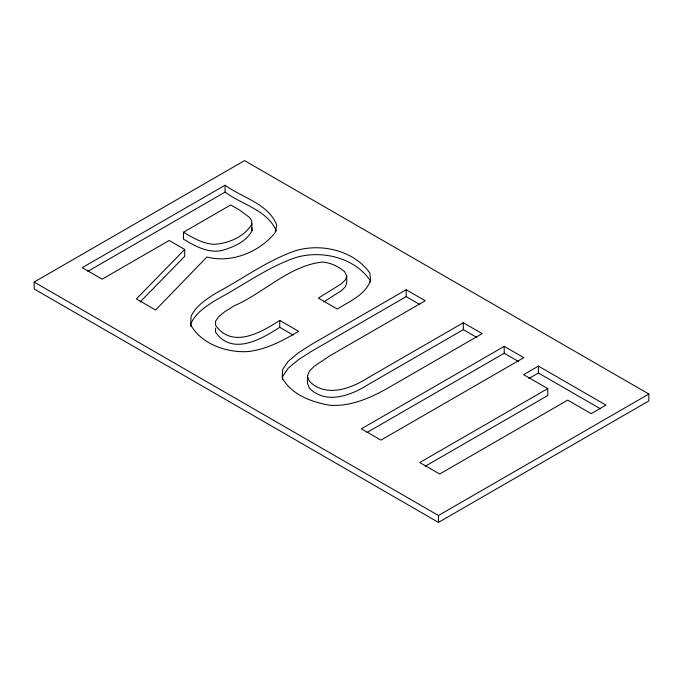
<?xml version="1.0" encoding="UTF-8"?>
<svg xmlns="http://www.w3.org/2000/svg" width="683" height="683" viewBox="0 0 683 683"><rect width="100%" height="100%" fill="white"/><g stroke="black" fill="none" stroke-linecap="round" stroke-linejoin="round"><path stroke-width="1.02" d="M215.597 328.139L215.555 332.186C232.203 356.065 261.41 339.263 279.74 327.302L293.22 335.08M190.941 326.44L191.086 323.307C196.209 312.191 207.051 305.736 216.963 299.402C243.216 285.503 267.454 267.19 295.79 257.559C321.539 249.85 353.965 257.448 369.853 279.962L370.075 282.07M282.489 379.535L282.651 376.418L288.209 368.222L298.172 359.881L311.482 351.327L406.18 296.653L419.78 304.507M346.751 275.812L345.513 279.782L341.457 283.752L318.363 298.104L337.231 308.998C349.568 301.357 365.149 294.988 370.647 280.44L369.853 273.063C353.965 250.55 321.539 242.96 295.79 250.661C267.454 260.291 243.216 278.604 216.963 292.503C207.051 298.838 196.209 305.292 191.086 316.408L190.694 324.775C201.229 344.223 227.43 353.162 248.621 351.506C266.78 349.269 283.129 340.544 298.608 331.298L279.74 320.404C261.41 332.365 232.203 349.167 215.555 325.287L215.597 321.241L218.551 316.835L224.681 311.772L233.893 305.941C263.689 293.152 289.02 265.738 322.239 262.067C330.538 262.648 338.247 266.319 344.548 271.638L346.751 275.812L346.751 282.711L345.513 286.681L341.457 290.651L323.844 301.835M307.427 376.29L309.279 371.356L314.129 366.319L329.65 355.928L425.219 300.751L406.18 289.754L311.482 344.428L298.172 352.983L288.209 361.324L282.651 369.52L282.207 377.819C291.41 394.697 311.627 402.125 329.65 405.207C350.336 406.803 369.836 398.18 387.483 388.303L482.181 333.637L463.313 322.743L367.736 377.921C350.908 388.704 325.757 397.933 309.365 381.234L307.427 376.29L307.427 383.189L309.365 388.132C325.757 404.831 350.908 395.602 367.736 384.819L463.313 329.641L476.785 337.419M252.061 223.785C244.685 236.625 228.771 243.43 214.368 244.326C202.996 243.822 193.016 237.846 183.462 232.237L183.462 239.135C194.962 246.068 207.965 253.402 221.907 250.533C233.364 247.067 246.315 241.876 252.061 230.683L251.668 220.711L249.457 217.399L239.537 210.04L230.717 204.951L183.462 232.237M184.7 249.44L136.378 298.923L155.604 310.014L206.915 256.979C231.417 263.57 259.711 251.916 275.155 232.647L276.786 225.185C268.556 203.602 242.089 197.788 225.074 185.204L82.242 267.668L102.168 279.168L169.179 240.484L184.7 249.44L184.7 256.338L140.1 302.014M34.15 282.07L244.531 160.607L648.85 394.031L648.85 400.93L438.469 522.393L34.15 288.969L34.15 282.07L438.469 515.494L648.85 394.031M87.774 271.373L225.074 192.102C241.62 204.465 267.958 210.338 276.384 231.144M504.216 346.358L361.384 428.83L380.96 440.125L523.793 357.661L504.216 346.358L504.216 353.256L366.916 432.535M547.775 388.61L419.755 462.528L439.681 474.028L567.701 400.118L591.154 413.659L605.966 405.104L538.426 366.114L523.613 374.668L547.775 388.61L547.775 395.508L425.278 466.233M528.847 378.544L538.426 373.012L600.494 408.844M504.216 353.256L518.457 361.478M251.668 227.61L252.061 230.683M538.426 366.114L538.426 373.012M463.313 322.743L463.313 329.641M438.469 515.494L438.469 522.393M406.18 289.754L406.18 296.653M279.74 320.404L279.74 327.302M225.074 185.204L225.074 192.102"/></g></svg>
